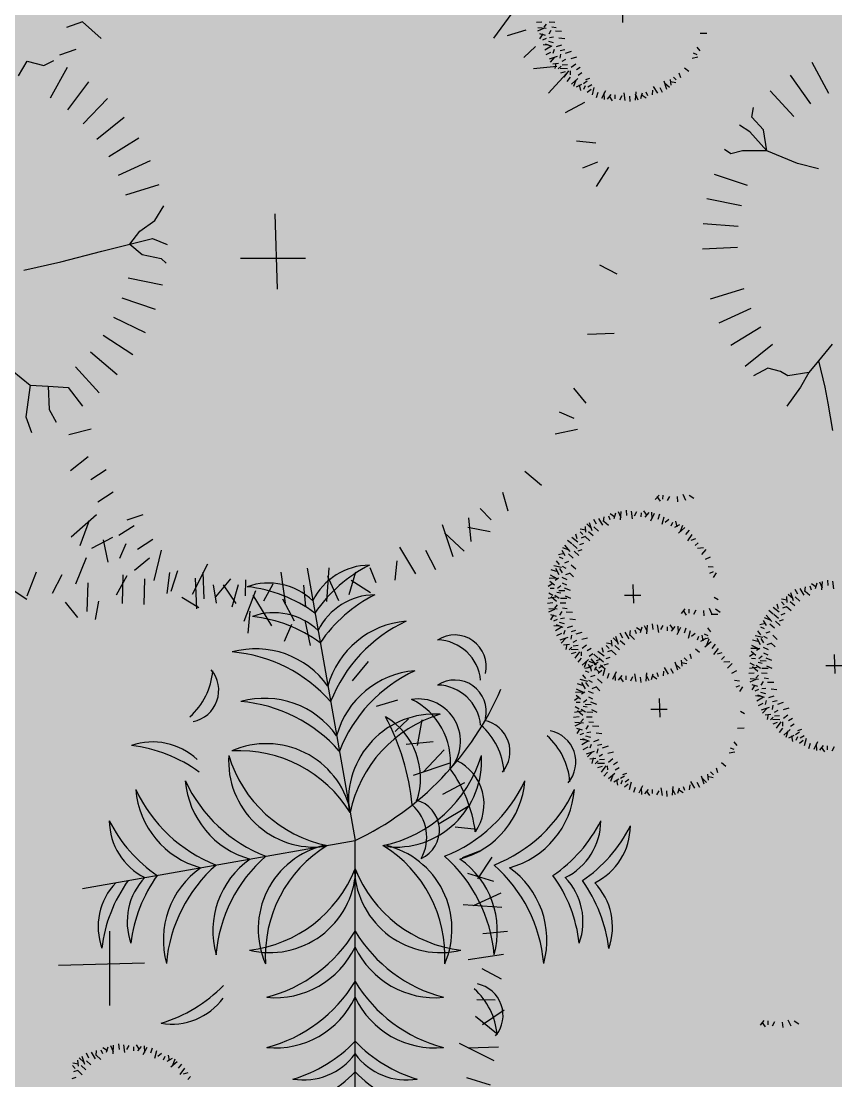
# Model space of a CAD drawing. Header units: millimetres. Extents: x 216896 to 446004, y 63591 to 243769.
# Drawn here: x 309384 to 311121, y 190848 to 193109 of the extents above; entities that cross this region are included whole.
import ezdxf

# ---------------------------------------------------------------- set-up
doc = ezdxf.new("R2010")
doc.units = ezdxf.units.MM
for name, color, linetype, true_color in [('green', 7, 'Continuous', 0x45e718), ('shadov', 7, 'Continuous', 0x2a3c34), ('trees', 7, 'Continuous', 0x547000)]:
    doc.layers.add(name, color=color, linetype=linetype, true_color=true_color)

# ---------------------------------------------------------------- blocks, each defined once
blk = doc.blocks.new('arbor2')
at = {"color": 0}
for p, q in [((-0.0029, 0.4442), (0.0167, 0.4223)), ((0.0347, 0.449), (0.0173, 0.4257)), ((0.0933, 0.45), (0.0739, 0.4243)), ((-0.0858, 0.4092), (-0.0919, 0.4366)), ((-0.0337, 0.4362), (-0.0532, 0.4009)), ((-0.0109, 0.4122), (-0.0132, 0.4328)), ((0.0617, 0.4386), (0.0458, 0.4212)), ((-0.1338, 0.4234), (-0.1154, 0.3942)), ((0.0879, 0.4222), (0.0785, 0.3914)), ((0.1285, 0.4207), (0.1191, 0.3898)), ((-0.1458, 0.4137), (-0.1508, 0.3835)), ((0.0573, 0.4078), (0.0663, 0.3875)), ((0.1157, 0.4006), (0.1329, 0.4188)), ((0.151, 0.41), (0.1426, 0.3821)), ((0.1799, 0.4095), (0.171, 0.3876)), ((0.0942, 0.399), (0.085, 0.3801)), ((0.2064, 0.3959), (0.1988, 0.3623)), ((-0.2012, 0.3625), (-0.2019, 0.3875)), ((-0.168, 0.3753), (-0.178, 0.3935)), ((0.224, 0.3833), (0.2218, 0.3625)), ((-0.2024, 0.3442), (-0.2274, 0.3757)), ((0.1863, 0.379), (0.2017, 0.363)), ((0.2511, 0.3761), (0.2379, 0.3535)), ((-0.236, 0.3439), (-0.2521, 0.3669)), ((0.2685, 0.3644), (0.2468, 0.3344)), ((0.2644, 0.3606), (0.2755, 0.3218)), ((-0.253, 0.3081), (-0.2722, 0.3474)), ((0.2956, 0.348), (0.3018, 0.3206)), ((-0.2858, 0.3386), (-0.2576, 0.3187)), ((0.2563, 0.3441), (0.2475, 0.3207)), ((-0.2931, 0.3251), (-0.2862, 0.2953)), ((0.2854, 0.3011), (0.2984, 0.3174)), ((0.3137, 0.3181), (0.3121, 0.2887)), ((-0.3159, 0.3095), (-0.2866, 0.3078)), ((-0.299, 0.2812), (-0.3152, 0.2941)), ((-0.3248, 0.2566), (-0.335, 0.2794)), ((-0.3188, 0.2393), (-0.3541, 0.2588)), ((0.3481, 0.2381), (0.3711, 0.2543)), ((-0.3498, 0.2261), (-0.3735, 0.2411)), ((-0.3518, 0.1866), (-0.3846, 0.2155)), ((0.3667, 0.2034), (0.3918, 0.2041)), ((-0.3938, 0.2022), (-0.3601, 0.1945)), ((-0.3954, 0.1869), (-0.3776, 0.162)), ((0.3796, 0.1701), (0.3978, 0.1802)), ((-0.4105, 0.1637), (-0.3827, 0.1734)), ((0.4122, 0.175), (0.3995, 0.1485)), ((-0.384, 0.1441), (-0.4039, 0.1498)), ((0.4179, 0.1479), (0.3878, 0.1529)), ((0.4276, 0.136), (0.3984, 0.1176)), ((-0.3984, 0.1115), (-0.4166, 0.1287)), ((0.3869, 0.1173), (0.4305, 0.1201)), ((-0.3863, 0.0977), (-0.4263, 0.1023)), ((0.4134, 0.0879), (0.4408, 0.0941)), ((-0.4098, 0.0738), (-0.4375, 0.0785)), ((0.4008, 0.0568), (0.4396, 0.0679)), ((-0.3966, 0.0364), (-0.438, 0.0506)), ((0.4173, 0.0487), (0.4407, 0.0398)), ((-0.4413, 0.0348), (-0.4073, 0.0406)), ((0.0096, 0.0359), (-0.0121, -0.0451)), ((-0.442, -0.0071), (-0.4201, 0.0125)), ((-0.4369, 0.02), (-0.411, 0.0039)), ((0.0385, -0.0091), (-0.056, 0.0132)), ((0.4164, 0.0131), (0.4371, 0.0154)), ((0.4484, 0.005), (0.4265, -0.0145)), ((0.4433, -0.0221), (0.4174, -0.006)), ((-0.41, -0.0152), (-0.4307, -0.0174)), ((-0.3846, -0.0322), (-0.4117, -0.0497)), ((-0.4109, -0.0507), (-0.4343, -0.0419)), ((0.403, -0.0385), (0.4444, -0.0527)), ((0.4477, -0.0369), (0.4137, -0.0427)), ((-0.3944, -0.0588), (-0.4332, -0.0699)), ((0.4162, -0.0758), (0.4439, -0.0806)), ((-0.407, -0.09), (-0.4344, -0.0962)), ((-0.37, -0.0888), (-0.3971, -0.1064)), ((0.3927, -0.0998), (0.4327, -0.1044)), ((-0.3805, -0.1194), (-0.4241, -0.1222)), ((-0.4212, -0.138), (-0.392, -0.1196)), ((0.4048, -0.1136), (0.423, -0.1307)), ((-0.3527, -0.1214), (-0.3797, -0.139)), ((-0.4115, -0.15), (-0.3814, -0.155)), ((-0.4058, -0.177), (-0.3931, -0.1506)), ((-0.333, -0.1453), (-0.3601, -0.1628)), ((0.3904, -0.1461), (0.4103, -0.1519)), ((-0.3601, -0.1628), (-0.3586, -0.185)), ((0.4018, -0.1889), (0.384, -0.1641)), ((0.4169, -0.1658), (0.3891, -0.1755)), ((-0.3732, -0.1722), (-0.3914, -0.1822)), ((-0.3277, -0.1808), (-0.3262, -0.203)), ((0.3582, -0.1886), (0.391, -0.2176)), ((-0.2987, -0.1979), (-0.2972, -0.22)), ((0.4002, -0.2043), (0.3665, -0.1966)), ((-0.3603, -0.2054), (-0.3854, -0.2062)), ((-0.342, -0.2066), (-0.3736, -0.2317)), ((-0.3119, -0.2192), (-0.3389, -0.2368)), ((-0.2748, -0.2198), (-0.3019, -0.2374)), ((0.3562, -0.2282), (0.3799, -0.2432)), ((-0.3417, -0.2402), (-0.3647, -0.2564)), ((-0.1885, -0.2484), (-0.1689, -0.2704)), ((0.3091, -0.2484), (0.3163, -0.2709)), ((0.3252, -0.2413), (0.3605, -0.2609)), ((-0.306, -0.2572), (-0.3453, -0.2765)), ((-0.3365, -0.29), (-0.3165, -0.2618)), ((-0.2687, -0.2525), (-0.2957, -0.27)), ((-0.2713, -0.2835), (-0.2775, -0.2561)), ((-0.2092, -0.2529), (-0.2363, -0.2705)), ((-0.2321, -0.2796), (-0.2232, -0.2562)), ((-0.1965, -0.2804), (-0.1988, -0.2598)), ((0.2749, -0.2523), (0.2764, -0.2744)), ((0.3312, -0.2587), (0.3414, -0.2815)), ((-0.3194, -0.2693), (-0.301, -0.2985)), ((-0.1741, -0.2747), (-0.2004, -0.2894)), ((-0.0699, -0.2921), (-0.0527, -0.2739)), ((0.2856, -0.2669), (0.2928, -0.2894)), ((-0.2575, -0.2803), (-0.256, -0.3024)), ((0.2068, -0.2831), (0.214, -0.3055)), ((0.2369, -0.2818), (0.2441, -0.3043)), ((0.3054, -0.2832), (0.3216, -0.2962)), ((-0.3229, -0.2974), (-0.2932, -0.2904)), ((-0.3073, -0.3202), (-0.3057, -0.2908)), ((-0.1969, -0.2903), (-0.1954, -0.3124)), ((0.0208, -0.2967), (0.0132, -0.3304)), ((0.1508, -0.2882), (0.1504, -0.3182)), ((0.2995, -0.3272), (0.2926, -0.2974)), ((-0.279, -0.3032), (-0.292, -0.3194)), ((-0.2259, -0.3012), (-0.241, -0.3157)), ((-0.1688, -0.3103), (-0.1862, -0.3335)), ((-0.1101, -0.3092), (-0.1295, -0.335)), ((0.1144, -0.3076), (0.1161, -0.3399)), ((0.1843, -0.3013), (0.1958, -0.328)), ((0.2594, -0.3102), (0.2786, -0.3495)), ((-0.2371, -0.3231), (-0.2566, -0.3583)), ((-0.1418, -0.3206), (-0.1576, -0.3381)), ((-0.0697, -0.3177), (-0.0893, -0.3405)), ((0.0432, -0.3224), (0.0325, -0.3505)), ((0.2922, -0.3407), (0.264, -0.3208)), ((-0.2545, -0.329), (-0.2773, -0.3393)), ((-0.2097, -0.3241), (-0.2344, -0.333)), ((0.0023, -0.3282), (-0.0072, -0.3591)), ((-0.2039, -0.3443), (-0.2399, -0.3533)), ((-0.1155, -0.337), (-0.1249, -0.3678)), ((-0.075, -0.3386), (-0.0844, -0.3694)), ((0.0702, -0.3462), (0.0718, -0.3752)), ((0.0975, -0.3367), (0.0966, -0.3603)), ((0.1479, -0.3462), (0.153, -0.3666)), ((0.1758, -0.3437), (0.1712, -0.3695)), ((0.2088, -0.3463), (0.2338, -0.3778)), ((0.211, -0.3382), (0.2314, -0.3432)), ((0.2424, -0.346), (0.2586, -0.3689)), ((-0.224, -0.354), (-0.239, -0.3777)), ((-0.1844, -0.356), (-0.2133, -0.3889)), ((-0.1873, -0.3518), (-0.1816, -0.372)), ((-0.1461, -0.3515), (-0.1371, -0.3717)), ((-0.0525, -0.3493), (-0.0609, -0.3771)), ((-0.0235, -0.3498), (-0.0325, -0.3716)), ((0.0753, -0.3657), (0.0981, -0.3554)), ((0.1962, -0.3488), (0.186, -0.3844)), ((-0.2, -0.398), (-0.1924, -0.3643)), ((-0.1093, -0.3603), (-0.1184, -0.3791)), ((0.114, -0.3632), (0.1339, -0.3729)), ((0.2076, -0.3646), (0.2083, -0.3896)), ((-0.1847, -0.3996), (-0.1599, -0.3818)), ((-0.0862, -0.3763), (-0.1064, -0.3931)), ((-0.0171, -0.3802), (-0.0017, -0.3962)), ((0.0205, -0.3759), (0.0184, -0.3968)), ((0.0998, -0.3915), (0.1128, -0.3753)), ((0.1281, -0.3745), (0.1265, -0.4039)), ((0.1744, -0.3774), (0.1844, -0.3956)), ((-0.1616, -0.4147), (-0.1713, -0.387)), ((-0.1419, -0.3882), (-0.1477, -0.4082)), ((-0.0739, -0.3933), (-0.1046, -0.414)), ((-0.0956, -0.3905), (-0.1001, -0.4305)), ((-0.0557, -0.3947), (-0.0434, -0.4117)), ((0.0477, -0.3831), (0.0345, -0.4058)), ((0.0651, -0.3948), (0.0433, -0.4248)), ((0.0826, -0.3899), (0.1, -0.4017)), ((0.1216, -0.3847), (0.1243, -0.4284)), ((0.1522, -0.4157), (0.1572, -0.3856)), ((-0.1093, -0.4026), (-0.1265, -0.4208)), ((-0.0343, -0.4008), (-0.0484, -0.4422)), ((0.061, -0.3987), (0.0721, -0.4374)), ((0.1402, -0.4254), (0.1218, -0.3962)), ((0.1792, -0.41), (0.1527, -0.3973)), ((-0.0716, -0.4141), (-0.0764, -0.4417)), ((-0.0327, -0.4456), (-0.0385, -0.4115)), ((-0.0179, -0.4412), (-0.0017, -0.4152)), ((0.0173, -0.4143), (0.0196, -0.4349)), ((0.0529, -0.4151), (0.044, -0.4385)), ((0.0922, -0.4112), (0.0983, -0.4386)), ((0.0093, -0.4463), (-0.0103, -0.4243))]:
    blk.add_line(p, q, dxfattribs=at)

msp = doc.modelspace()

# ---------------------------------------------------------------- hatches: boundary and pattern name
at = {"layer": 'shadov', "ltscale": 0.1}
h = msp.add_hatch(dxfattribs=at)
h.set_pattern_fill('DOTS', color=256, scale=0.001)
h.paths.add_polyline_path([(301407.1, 217899.8), (312801.2, 225349), (312801.2, 212348), (312876.2, 207772.5), (312801.2, 178300), (309333.4, 178300), (309333.4, 168225), (331284.9, 168225), (319890.8, 160775.8), (297939.4, 160775.8), (297939.4, 170850.8), (301375.7, 173101.6)])

# ---------------------------------------------------------------- linework, layer by layer
at = {"layer": 'green'}
for p, q in [((310667.2, 193106.1), (310666, 193146.1)), ((310494.3, 193106.8), (310482.8, 193105.7)), ((310522.1, 193106.1), (310510.2, 193106.4)), ((310503.6, 193093.3), (310485.6, 193094.5)), ((310485.9, 193087.9), (310498.8, 193093.8)), ((310489.2, 193082.5), (310501.3, 193078.8)), ((310490.1, 193071.2), (310496.7, 193081.3)), ((310503.7, 193102.5), (310498.3, 193095.8)), ((310513.6, 193088.7), (310508.9, 193080.9)), ((310525, 193094.5), (310515.4, 193095.7)), ((310536.3, 193086.5), (310523.1, 193087)), ((310846.3, 193082.5), (310832.1, 193082)), ((310503.7, 193071.4), (310495.7, 193068.3)), ((310516.5, 193054.4), (310502.3, 193059.9)), ((310519.3, 193062.6), (310508.9, 193065.4)), ((310519.3, 193074.2), (310510.8, 193072.8)), ((310543, 193070.9), (310530.7, 193072.1)), ((310507.2, 193057.1), (310496.9, 193058.1)), ((310514.6, 193055.6), (310500.3, 193047.1)), ((310512.9, 193041.9), (310502.6, 193036.5)), ((310520.3, 193048), (310517.5, 193039.8)), ((310536.4, 193057.6), (310525.1, 193053.9)), ((310534.3, 193038.4), (310532.6, 193029.4)), ((310543.1, 193047.7), (310533.6, 193045.6)), ((310556.5, 193044.1), (310543.8, 193040)), ((310817, 193041), (310824.8, 193037.5)), ((310824.6, 193053.5), (310831.1, 193045.5)), ((309378, 192991.8), (309396, 193023.4)), ((309396, 193023.4), (309432, 193014.3)), ((309432, 193014.3), (309453.4, 193025)), ((310526.6, 193033), (310509.5, 193027.3)), ((310512.4, 193021.3), (310522, 193031.7)), ((310517.5, 193017.5), (310530, 193018.8)), ((310522.6, 193007.4), (310524.9, 193019.3)), ((310544.7, 193026.7), (310537.2, 193022.5)), ((310548.7, 193015.8), (310537.9, 193014.9)), ((310568.1, 193031.7), (310556.1, 193028.6)), ((310566.5, 193017), (310557.1, 193009.6)), ((310826.7, 193031.5), (310814.9, 193029)), ((311070.4, 193021.3), (311105.6, 192955.3)), ((309482, 193009.7), (309445.1, 192944.6)), ((310535.1, 193012.8), (310528.9, 193006.9)), ((310548.8, 193007.2), (310533.6, 193007.4)), ((310543.8, 193000.9), (310533.9, 192998)), ((310551.2, 193002.4), (310541.3, 192989.1)), ((310554.6, 193002.4), (310554.8, 192993.8)), ((310576.1, 193010), (310567.9, 193004.7)), ((310579.8, 192998.1), (310571.6, 192992.8)), ((310786.7, 192998.2), (310789.7, 192988.3)), ((310798.6, 193009.3), (310807.5, 193001.9)), ((311023.9, 192993.6), (311067.1, 192932.5)), ((309526.9, 192979.4), (309482.1, 192919.5)), ((310554.9, 192989.1), (310547.5, 192980.2)), ((310570.9, 192986.1), (310557.3, 192974.3)), ((310562.3, 192969.8), (310567.2, 192983.2)), ((310568.5, 192968.4), (310579.6, 192974.3)), ((310577.1, 192960.9), (310574.6, 192972.8)), ((310590.9, 192980.3), (310582.8, 192975.1)), ((310586.6, 192970.7), (310583.1, 192962.9)), ((310595.6, 192986.1), (310587, 192983.2)), ((310600.8, 192972.9), (310592.6, 192967.7)), ((310732, 192969), (310740.6, 192954.7)), ((310754.7, 192981), (310760.4, 192963.9)), ((310766.4, 192966.8), (310756, 192976.4)), ((310780.3, 192977), (310768.4, 192979.3)), ((310770.1, 192971.9), (310768.9, 192984.4)), ((310774.9, 192989.5), (310780.8, 192983.4)), ((310599.1, 192963.1), (310591.1, 192956.5)), ((310605.4, 192967.3), (310601.3, 192951.2)), ((310613.9, 192956.4), (310610.4, 192945.3)), ((310629.8, 192959.8), (310621.8, 192943.6)), ((310628.1, 192941.4), (310627.5, 192955.6)), ((310634.4, 192942.4), (310642.4, 192952.1)), ((310645.2, 192938.9), (310638.4, 192948.9)), ((310650.2, 192951.5), (310650, 192942.9)), ((310664.7, 192949.2), (310659.8, 192940.2)), ((310668.9, 192955.5), (310671.3, 192939.1)), ((310680.9, 192948.7), (310682, 192937.2)), ((310694.4, 192958), (310693.1, 192940)), ((310699.8, 192940.3), (310693.8, 192953.2)), ((310705.2, 192943.6), (310708.8, 192955.7)), ((310716.5, 192944.5), (310706.4, 192951.2)), ((310716.3, 192958.1), (310719.4, 192950.1)), ((310730.6, 192961.6), (310729.5, 192951.3)), ((310745.8, 192967.3), (310751.1, 192957)), ((310981.3, 192960.3), (311031.8, 192905.1)), ((309567.6, 192943.8), (309515.7, 192889.9)), ((310942.5, 192904.1), (310945.6, 192924.6)), ((309603.6, 192903.3), (309545.3, 192856.4)), ((310967.3, 192877.1), (310942.5, 192904.1)), ((310938, 192872.6), (310915.7, 192887)), ((309634.2, 192858.7), (309570.5, 192819.4)), ((310974, 192832), (310938, 192872.6)), ((310974, 192832), (310967.3, 192877.1)), ((310897.5, 192825.3), (310884, 192834.6)), ((309658.9, 192810.5), (309590.8, 192779.6)), ((310922.3, 192832), (310897.5, 192825.3)), ((310974, 192832), (310922.3, 192832)), ((311039.3, 192805), (310974, 192832)), ((311084.4, 192793.7), (311039.3, 192805)), ((310861.5, 192782.5), (310932.3, 192758.5)), ((309677.4, 192759.7), (309606, 192737.5)), ((310846.5, 192730.5), (310919.9, 192715.5)), ((309668.4, 192683.2), (309688.1, 192714.5)), ((309636.9, 192660.7), (309668.4, 192683.2)), ((310838.3, 192677), (310912.9, 192671.3)), ((309615.7, 192632.9), (309636.9, 192660.7)), ((309555.8, 192617.9), (309663.9, 192644.9)), ((309615.7, 192632.9), (309641.4, 192611.1)), ((309663.9, 192644.9), (309695, 192632.2)), ((309468, 192595.4), (309555.8, 192617.9)), ((309641.4, 192611.1), (309681.9, 192602.1)), ((310836.8, 192622.9), (310911.5, 192626.6)), ((309389.2, 192577.4), (309468, 192595.4)), ((309681.9, 192602.1), (309692.6, 192592.4)), ((309685, 192545.4), (309611.7, 192560.4)), ((310854.1, 192516.2), (310925.5, 192538.4)), ((309670.1, 192493.4), (309599.2, 192517.4)), ((310872.6, 192465.3), (310940.7, 192496.3)), ((309648.8, 192443.6), (309581.5, 192476.4)), ((310897.4, 192417.2), (310961.1, 192456.5)), ((309621.4, 192396.9), (309558.7, 192437.8)), ((310928, 192372.6), (310986.2, 192419.5)), ((311113.6, 192419.8), (311084.4, 192383.8)), ((309588.4, 192354), (309531.3, 192402.5)), ((311084.4, 192383.8), (311064.1, 192359)), ((311084.4, 192383.8), (311097.9, 192327.5)), ((309364.5, 192363.4), (309402.7, 192331.8)), ((309550.2, 192315.6), (309499.7, 192370.8)), ((310976.3, 192368), (310945.5, 192351.6)), ((311003.3, 192361.3), (310976.3, 192368)), ((311019.1, 192352.2), (311003.3, 192361.3)), ((311064.1, 192359), (311019.1, 192352.2)), ((311064.1, 192359), (311046.1, 192327.5)), ((309402.7, 192331.8), (309393.7, 192264.2)), ((309402.7, 192331.8), (309441, 192329.6)), ((309441, 192329.6), (309483.8, 192327.3)), ((309441, 192329.6), (309443.3, 192280)), ((309483.8, 192327.3), (309514.4, 192287.1)), ((311046.1, 192327.5), (311017, 192287.3)), ((311097.9, 192327.5), (311104.6, 192293.7)), ((311104.6, 192293.7), (311114.4, 192235.1)), ((309443.3, 192280), (309458.4, 192253.2)), ((309393.7, 192264.2), (309405.8, 192230.8)), ((310736.3, 192087.9), (310744.3, 192097.6)), ((310747.1, 192084.4), (310740.3, 192094.4)), ((310752.1, 192097), (310751.9, 192088.5)), ((310766.6, 192094.7), (310761.7, 192085.7)), ((310782.8, 192094.2), (310783.9, 192082.7)), ((310801.7, 192085.8), (310795.7, 192098.8)), ((310818.4, 192090), (310808.3, 192096.7)), ((310675.6, 192053.8), (310674.5, 192065.3)), ((310711.3, 192063.7), (310718.1, 192053.7)), ((310610.7, 192035.2), (310605.3, 192045.5)), ((310624.4, 192033.6), (310615.9, 192047.8)), ((310625.9, 192041), (310626.9, 192051.2)), ((310636.1, 192032.5), (310626.2, 192041.4)), ((310640.2, 192044.4), (310637.1, 192052.4)), ((310640, 192058), (310650.1, 192051.4)), ((310651.3, 192058.9), (310647.6, 192046.8)), ((310656.7, 192062.2), (310662.6, 192049.3)), ((310662.1, 192044.6), (310663.3, 192062.5)), ((310687.6, 192047), (310685.2, 192063.4)), ((310691.8, 192053.3), (310696.7, 192062.4)), ((310706.3, 192051), (310706.5, 192059.6)), ((310722.1, 192060.1), (310714.1, 192050.4)), ((310726.6, 192042.8), (310734.7, 192058.9)), ((310728.4, 192061.1), (310728.9, 192046.9)), ((310742.6, 192046.2), (310746, 192057.2)), ((310751.1, 192035.3), (310755.1, 192051.4)), ((310757.4, 192039.5), (310765.4, 192046)), ((310779.4, 192041.6), (310781.9, 192029.7)), ((310581.6, 192013), (310575.7, 192019.2)), ((310576.2, 192025.5), (310588.1, 192023.2)), ((310586.3, 192030.6), (310587.6, 192018.1)), ((310590.1, 192035.8), (310600.5, 192026.1)), ((310604, 192010.3), (310594.1, 192019.2)), ((310601.8, 192021.5), (310596.1, 192038.6)), ((310615.1, 192020.6), (310605.2, 192029.5)), ((310769.9, 192031.8), (310773.4, 192039.7)), ((310788, 192034.2), (310776.9, 192028.3)), ((310785.6, 192016.4), (310799.1, 192028.3)), ((310794.2, 192032.7), (310789.3, 192019.4)), ((310801.6, 192013.4), (310809, 192022.3)), ((310557.9, 191993.3), (310549, 192000.7)), ((310571.2, 191997), (310557.9, 192006.8)), ((310569.7, 192004.4), (310566.8, 192014.2)), ((310586.7, 192008.8), (310578.1, 192005.8)), ((310596.6, 191999.9), (310586.7, 192008.8)), ((310805.3, 192000.1), (310815.2, 192013.4)), ((310812.7, 192001.6), (310822.6, 192004.5)), ((310529.7, 191971), (310541.6, 191973.5)), ((310537.2, 191979.7), (310543.1, 191968.6)), ((310538.6, 191985.8), (310552, 191980.9)), ((310554.9, 191977.2), (310543.1, 191990.8)), ((310569.4, 191983.6), (310559.6, 191992.5)), ((310573.1, 191968.8), (310563.3, 191977.7)), ((310579.3, 191980.6), (310570.7, 191977.7)), ((310583, 191994), (310574.4, 191991)), ((310821.4, 191989.7), (310827.5, 191995.7)), ((310839, 191985), (310826.5, 191983.8)), ((310844.1, 191981.3), (310834.5, 191970.8)), ((310531.9, 191949), (310525.3, 191957)), ((310539.5, 191961.6), (310531.7, 191965)), ((310550.9, 191955.5), (310542.3, 191952.5)), ((310560.8, 191962.9), (310550.9, 191971.8)), ((310843.6, 191960.6), (310853.8, 191966)), ((309993.4, 191941.5), (310095.9, 191360.4)), ((310525.2, 191934.2), (310514.1, 191937.7)), ((310536.1, 191942.8), (310520, 191946.8)), ((310531.2, 191927.3), (310523.8, 191940.6)), ((310538.6, 191931.8), (310532.4, 191940.6)), ((310546, 191940.6), (310538.6, 191945.1)), ((310553.4, 191930.3), (310544.7, 191927.3)), ((310562, 191922.9), (310553.4, 191931.8)), ((310567, 191939.2), (310557.1, 191948.1)), ((310849.3, 191945.4), (310859.6, 191944.4)), ((310852.8, 191931.2), (310860.7, 191934.3)), ((310866.4, 191931.4), (310859.7, 191921.3)), ((310507.7, 191902.9), (310517.7, 191909.8)), ((310510.2, 191920), (310524.4, 191920.6)), ((310511.2, 191913.8), (310520.9, 191905.8)), ((310528.6, 191918.3), (310512.4, 191926.3)), ((310529.9, 191919.9), (310522.5, 191915.5)), ((310548.5, 191916.9), (310537.3, 191921.4)), ((310547.2, 191905.1), (310538.6, 191909.5)), ((310690.4, 191866.6), (310689.2, 191906.6)), ((311069.5, 191908.5), (311079.7, 191901.9)), ((311080.9, 191909.4), (311077.2, 191897.3)), ((311086.3, 191912.7), (311092.2, 191899.8)), ((311091.7, 191895), (311092.9, 191913)), ((311105.1, 191904.3), (311104.1, 191915.8)), ((311117.2, 191897.5), (311114.7, 191913.9)), ((310518, 191883.4), (310509, 191888.3)), ((310520.3, 191897.9), (310511.7, 191898.1)), ((310531, 191877.1), (310522.1, 191883.3)), ((310534.9, 191887.9), (310526.4, 191889.6)), ((310534.5, 191903.5), (310527.4, 191897.8)), ((310543.5, 191892.9), (310530.2, 191893.4)), ((310555.1, 191893.7), (310542.8, 191898.7)), ((310705.2, 191882.9), (310670.7, 191882.9)), ((311019.7, 191886.2), (311030.1, 191876.6)), ((311031.4, 191872), (311025.6, 191889.1)), ((311040.3, 191885.7), (311034.9, 191896)), ((311054, 191884), (311045.5, 191898.3)), ((311055.5, 191891.4), (311056.5, 191901.7)), ((311065.7, 191883), (311055.8, 191891.9)), ((311069.7, 191894.9), (311066.6, 191902.9)), ((310517.5, 191867.2), (310506, 191866.2)), ((310524.3, 191879.3), (310507.9, 191876.8)), ((310525.5, 191870.3), (310514, 191880.3)), ((310526.9, 191863), (310521.5, 191856.2)), ((310545.3, 191866.5), (310533.4, 191866.9)), ((310547.2, 191876.6), (310533.9, 191877.1)), ((310556.1, 191876.7), (310544.9, 191882.1)), ((310861.6, 191879.5), (310870.7, 191874.6)), ((310999.3, 191854.8), (310996.4, 191864.7)), ((311011.2, 191863.5), (311005.2, 191869.7)), ((311005.8, 191876), (311017.7, 191873.7)), ((311015.9, 191881.1), (311017.1, 191868.6)), ((311033.6, 191860.8), (311023.7, 191869.6)), ((311044.7, 191871.1), (311034.8, 191880)), ((310526.8, 191853.8), (310508.8, 191855)), ((310509.1, 191848.4), (310522, 191854.3)), ((310512.4, 191842.9), (310524.5, 191839.3)), ((310513.3, 191831.6), (310520, 191841.7)), ((310536.8, 191849.1), (310532.1, 191841.3)), ((310548.2, 191854.9), (310538.6, 191856.2)), ((310559.5, 191847), (310546.3, 191847.4)), ((310792.3, 191844.9), (310800.3, 191854.6)), ((310803.1, 191841.4), (310796.3, 191851.4)), ((310808.1, 191854), (310808, 191845.5)), ((310822.6, 191851.8), (310817.7, 191842.7)), ((310838.9, 191851.2), (310839.9, 191839.7)), ((310857.7, 191842.8), (310851.8, 191855.8)), ((310869.5, 191842.9), (310855.3, 191842.4)), ((310874.5, 191847), (310864.4, 191853.7)), ((310984.5, 191827.7), (310972.7, 191841.3)), ((310987.5, 191843.7), (310978.6, 191851.1)), ((311000.8, 191847.4), (310987.5, 191857.3)), ((310999, 191834.1), (310989.1, 191843)), ((311012.6, 191844.5), (311003.9, 191841.5)), ((311016.3, 191859.3), (311007.7, 191856.3)), ((311026.2, 191850.4), (311016.3, 191859.3)), ((310526.9, 191831.8), (310518.9, 191828.7)), ((310530.4, 191817.6), (310520.1, 191818.6)), ((310537.8, 191816.1), (310523.5, 191807.5)), ((310539.7, 191814.9), (310525.5, 191820.3)), ((310542.6, 191823), (310532.1, 191825.9)), ((310542.5, 191834.6), (310534, 191833.3)), ((310559.6, 191818), (310548.3, 191814.3)), ((310566.2, 191831.3), (310553.9, 191832.6)), ((310696, 191815), (310706.1, 191808.4)), ((310707.3, 191815.9), (310703.7, 191803.8)), ((310712.7, 191819.2), (310718.7, 191806.3)), ((310718.2, 191801.6), (310719.4, 191819.6)), ((310731.6, 191810.8), (310730.6, 191822.4)), ((310743.7, 191804), (310741.2, 191820.4)), ((310747.8, 191810.3), (310752.7, 191819.4)), ((310762.3, 191808), (310762.5, 191816.6)), ((310767.3, 191820.7), (310774.2, 191810.7)), ((310778.2, 191817.1), (310770.2, 191807.4)), ((310782.7, 191799.8), (310790.7, 191815.9)), ((310784.4, 191818.1), (310785, 191803.9)), ((310959.3, 191821.5), (310971.2, 191824)), ((310969.1, 191812), (310961.2, 191815.5)), ((310966.7, 191830.2), (310972.7, 191819)), ((310968.2, 191836.3), (310981.5, 191831.4)), ((310990.4, 191813.4), (310980.5, 191822.2)), ((311002.7, 191819.3), (310992.8, 191828.2)), ((311008.9, 191831.1), (311000.2, 191828.2)), ((310536.1, 191802.4), (310525.8, 191797)), ((310549.8, 191793.5), (310532.7, 191787.7)), ((310543.6, 191808.4), (310540.7, 191800.2)), ((310557.5, 191798.8), (310555.8, 191789.8)), ((310566.3, 191808.2), (310556.8, 191806)), ((310579.7, 191804.5), (310567, 191800.4)), ((310646.1, 191792.8), (310656.5, 191783.1)), ((310657.9, 191778.6), (310652.1, 191795.6)), ((310666.7, 191792.2), (310661.4, 191802.5)), ((310680.5, 191790.6), (310671.9, 191804.8)), ((310681.9, 191798), (310683, 191808.2)), ((310692.1, 191789.5), (310682.3, 191798.4)), ((310696.2, 191801.4), (310693.1, 191809.4)), ((310798.6, 191803.2), (310802.1, 191814.2)), ((310807.2, 191792.3), (310811.2, 191808.4)), ((310813.4, 191796.5), (310821.4, 191803)), ((310826, 191788.8), (310829.4, 191796.7)), ((310835.4, 191798.6), (310837.9, 191786.7)), ((310840.2, 191801.4), (310848, 191798)), ((310847.8, 191813.9), (310854.3, 191805.9)), ((310965.6, 191793.3), (310949.5, 191797.3)), ((310961.4, 191799.5), (310954.9, 191807.5)), ((310975.6, 191791.1), (310968.1, 191795.6)), ((310980.5, 191805.9), (310971.9, 191803)), ((310996.5, 191789.6), (310986.7, 191798.5)), ((310535.6, 191781.7), (310545.2, 191792.2)), ((310540.7, 191778), (310553.2, 191779.2)), ((310545.8, 191767.8), (310548.1, 191779.7)), ((310558.3, 191773.2), (310552.2, 191767.3)), ((310567.9, 191787.1), (310560.4, 191782.9)), ((310571.9, 191776.3), (310561.1, 191775.4)), ((310591.3, 191792.1), (310579.3, 191789.1)), ((310589.7, 191777.4), (310580.3, 191770)), ((310599.3, 191770.4), (310591.1, 191765.1)), ((310625.8, 191761.4), (310622.8, 191771.2)), ((310637.6, 191770), (310631.7, 191776.2)), ((310632.2, 191782.5), (310644.1, 191780.2)), ((310642.4, 191787.6), (310643.6, 191775.1)), ((310660, 191767.3), (310650.2, 191776.2)), ((310671.2, 191777.7), (310661.3, 191786.5)), ((310821.8, 191769.7), (310830.7, 191762.3)), ((310844.1, 191791.2), (310833, 191785.3)), ((310849.9, 191791.9), (310838.1, 191789.5)), ((310841.6, 191773.4), (310855.2, 191785.3)), ((310850.2, 191789.7), (310845.3, 191776.4)), ((310857.6, 191770.4), (310865, 191779.3)), ((310861.3, 191757.1), (310871.2, 191770.4)), ((310939.8, 191770.5), (310954, 191771.1)), ((310958.1, 191768.8), (310942, 191776.8)), ((310954.7, 191784.7), (310943.7, 191788.2)), ((310959.5, 191770.4), (310952.1, 191765.9)), ((310960.7, 191777.8), (310953.3, 191791.1)), ((310968.1, 191782.2), (310962, 191791.1)), ((310978, 191767.4), (310966.9, 191771.9)), ((310983, 191780.8), (310974.3, 191777.8)), ((310991.6, 191773.4), (310983, 191782.2)), ((310572, 191767.6), (310556.8, 191767.9)), ((310567, 191761.4), (310557.1, 191758.4)), ((310574.4, 191762.9), (310564.5, 191749.5)), ((310578.1, 191749.5), (310570.7, 191740.6)), ((310577.8, 191762.8), (310578, 191754.2)), ((310603, 191758.6), (310594.9, 191753.3)), ((310611, 191734.2), (310599.1, 191747.8)), ((310613.9, 191750.3), (310605, 191757.7)), ((310627.3, 191754), (310613.9, 191763.8)), ((310625.5, 191740.6), (310615.6, 191749.5)), ((310639.1, 191751), (310630.4, 191748)), ((310642.8, 191765.8), (310634.1, 191762.8)), ((310652.6, 191756.9), (310642.8, 191765.8)), ((310798.1, 191750), (310804, 191743.8)), ((310809.9, 191758.6), (310812.9, 191748.7)), ((310868.8, 191758.6), (310878.6, 191761.6)), ((310877.4, 191746.7), (310883.6, 191752.7)), ((310937.2, 191753.4), (310947.2, 191760.2)), ((310940.8, 191764.2), (310950.5, 191756.2)), ((310949.9, 191748.4), (310941.3, 191748.6)), ((310964, 191754), (310956.9, 191748.3)), ((310976.8, 191755.6), (310968.1, 191760)), ((310984.7, 191744.2), (310972.4, 191749.2)), ((311120, 191717.1), (311118.8, 191757.1)), ((310594.1, 191746.6), (310580.5, 191734.7)), ((310585.5, 191730.3), (310590.4, 191743.6)), ((310585.8, 191728), (310597.6, 191730.5)), ((310591.7, 191728.8), (310602.8, 191734.7)), ((310593.2, 191736.7), (310599.1, 191725.6)), ((310594.7, 191742.9), (310608, 191737.9)), ((310600.3, 191721.4), (310597.8, 191733.2)), ((310614.1, 191740.8), (310606, 191735.5)), ((310609.8, 191731.2), (310606.3, 191723.3)), ((310616.8, 191719.9), (310607, 191728.8)), ((310618.8, 191746.6), (310610.2, 191743.6)), ((310624, 191733.4), (310615.8, 191728.1)), ((310629.2, 191725.8), (310619.3, 191734.7)), ((310628.6, 191727.7), (310624.5, 191711.6)), ((310635.4, 191737.7), (310626.7, 191734.7)), ((310755.2, 191729.4), (310763.8, 191715.2)), ((310769, 191727.7), (310774.4, 191717.5)), ((310777.9, 191741.4), (310783.6, 191724.3)), ((310789.6, 191727.2), (310779.2, 191736.9)), ((310803.5, 191737.5), (310791.6, 191739.7)), ((310793.3, 191732.3), (310792.1, 191744.9)), ((310895, 191742), (310882.5, 191740.8)), ((310900.2, 191738.3), (310890.5, 191727.8)), ((310953.9, 191729.7), (310937.5, 191727.3)), ((310947.6, 191733.9), (310938.5, 191738.8)), ((310955.1, 191720.8), (310943.6, 191730.8)), ((310960.6, 191727.5), (310951.7, 191733.8)), ((310964.5, 191738.4), (310956, 191740.1)), ((310973.1, 191743.4), (310959.8, 191743.8)), ((310976.8, 191727.1), (310963.5, 191727.5)), ((310985.6, 191727.2), (310974.5, 191732.6)), ((311134.8, 191733.4), (311100.2, 191733.4)), ((310592.1, 191699.8), (310576, 191703.8)), ((310587.9, 191706.1), (310581.4, 191714)), ((310595.5, 191718.6), (310587.7, 191722)), ((310602, 191697.7), (310594.6, 191702.1)), ((310607, 191712.5), (310598.3, 191709.5)), ((310623, 191696.2), (310613.1, 191705.1)), ((310622.3, 191723.5), (310614.3, 191717)), ((310637.1, 191716.8), (310633.6, 191705.8)), ((310653, 191720.2), (310645, 191704.1)), ((310651.3, 191701.9), (310650.8, 191716.1)), ((310657.6, 191702.8), (310665.6, 191712.6)), ((310668.4, 191699.3), (310661.6, 191709.3)), ((310673.4, 191711.9), (310673.2, 191703.4)), ((310687.9, 191709.7), (310683, 191700.6)), ((310692.1, 191716), (310694.5, 191699.6)), ((310704.1, 191709.2), (310705.2, 191697.6)), ((310717.6, 191718.4), (310716.3, 191700.4)), ((310723, 191700.8), (310717, 191713.7)), ((310728.4, 191704.1), (310732, 191716.1)), ((310739.7, 191705), (310729.6, 191711.6)), ((310739.5, 191718.6), (310742.6, 191710.6)), ((310753.8, 191722), (310752.7, 191711.7)), ((310899.6, 191717.6), (310909.9, 191723)), ((310905.4, 191702.4), (310915.6, 191701.4)), ((310947.1, 191717.7), (310935.6, 191716.6)), ((310956.3, 191704.2), (310938.4, 191705.5)), ((310938.7, 191698.8), (310951.6, 191704.8)), ((310956.5, 191713.4), (310951, 191706.7)), ((310974.9, 191717), (310962.9, 191717.4)), ((310977.8, 191705.4), (310968.2, 191706.6)), ((310584.6, 191675.3), (310568.5, 191683.3)), ((310581.2, 191691.3), (310570.2, 191694.7)), ((310587.2, 191684.3), (310579.8, 191697.7)), ((310594.6, 191688.8), (310588.4, 191697.7)), ((310609.4, 191687.3), (310600.8, 191684.3)), ((310618.1, 191679.9), (310609.4, 191688.8)), ((310908.8, 191688.2), (310916.8, 191691.3)), ((310922.4, 191688.4), (310915.8, 191678.3)), ((310942, 191693.4), (310954.1, 191689.8)), ((310942.9, 191682.1), (310949.5, 191692.2)), ((310956.5, 191682.3), (310948.5, 191679.2)), ((310966.3, 191699.6), (310961.6, 191691.8)), ((310972.1, 191685.1), (310963.6, 191683.7)), ((310989.1, 191697.4), (310975.8, 191697.9)), ((310995.8, 191681.8), (310983.5, 191683)), ((310563.7, 191660), (310573.7, 191666.8)), ((310566.2, 191677), (310580.5, 191677.6)), ((310567.2, 191670.8), (310577, 191662.8)), ((310586, 191676.9), (310578.6, 191672.5)), ((310590.5, 191660.6), (310583.4, 191654.8)), ((310604.5, 191674), (310593.4, 191678.4)), ((310603.3, 191662.1), (310594.6, 191666.5)), ((310746.5, 191623.6), (310745.2, 191663.6)), ((310959.9, 191668), (310949.7, 191669.1)), ((310967.3, 191666.6), (310953.1, 191658)), ((310969.3, 191665.4), (310955.1, 191670.8)), ((310972.1, 191673.5), (310961.7, 191676.4)), ((310973.1, 191658.9), (310970.3, 191650.7)), ((310989.2, 191668.5), (310977.9, 191664.8)), ((310995.9, 191658.7), (310986.4, 191656.5)), ((310580.4, 191636.3), (310563.9, 191633.8)), ((310574.1, 191640.5), (310565, 191645.3)), ((310576.3, 191654.9), (310567.8, 191655.1)), ((310581.6, 191627.4), (310570.1, 191637.3)), ((310587, 191634.1), (310578.2, 191640.3)), ((310590.9, 191644.9), (310582.5, 191646.6)), ((310599.5, 191649.9), (310586.3, 191650.4)), ((310603.2, 191633.6), (310590, 191634.1)), ((310611.2, 191650.7), (310598.8, 191655.7)), ((310612.1, 191633.7), (310600.9, 191639.1)), ((310761.3, 191639.9), (310726.7, 191639.9)), ((310917.7, 191636.5), (310926.8, 191631.6)), ((310965.7, 191652.8), (310955.4, 191647.5)), ((310979.4, 191644), (310962.3, 191638.2)), ((310965.1, 191632.2), (310974.8, 191642.6)), ((310987.1, 191649.3), (310985.4, 191640.3)), ((310997.5, 191637.6), (310989.9, 191633.4)), ((311009.3, 191655), (310996.6, 191650.9)), ((311020.9, 191642.6), (311008.9, 191639.6)), ((310573.5, 191624.2), (310562, 191623.2)), ((310582.8, 191610.8), (310564.8, 191612)), ((310583, 191620), (310577.5, 191613.3)), ((310601.4, 191623.5), (310589.4, 191623.9)), ((310604.3, 191612), (310594.6, 191613.2)), ((310970.3, 191628.5), (310982.8, 191629.7)), ((310975.4, 191618.3), (310977.7, 191630.2)), ((310987.9, 191623.7), (310981.7, 191617.8)), ((311001.6, 191618.1), (310986.4, 191618.3)), ((310996.5, 191611.9), (310986.7, 191608.9)), ((311001.5, 191626.7), (310990.7, 191625.8)), ((311003.9, 191613.3), (310994.1, 191600)), ((311007.4, 191613.3), (311007.6, 191604.7)), ((311019.2, 191627.9), (311009.8, 191620.5)), ((311028.9, 191620.9), (311020.7, 191615.6)), ((310565.2, 191605.4), (310578.1, 191611.3)), ((310568.5, 191600), (310580.5, 191596.3)), ((310569.4, 191588.6), (310576, 191598.7)), ((310583, 191588.8), (310575, 191585.7)), ((310592.8, 191606.1), (310588.1, 191598.3)), ((310598.6, 191591.6), (310590, 191590.3)), ((310615.6, 191604), (310602.3, 191604.4)), ((310622.3, 191588.3), (310609.9, 191589.6)), ((310925.5, 191599.9), (310911.3, 191599.4)), ((311007.7, 191600), (311000.2, 191591.1)), ((311023.7, 191597.1), (311010.1, 191585.2)), ((311015.1, 191580.8), (311020, 191594.1)), ((311032.6, 191609), (311024.4, 191603.8)), ((311043.7, 191591.3), (311035.5, 191586)), ((311048.4, 191597.1), (311039.7, 191594.1)), ((310586.4, 191574.6), (310576.1, 191575.6)), ((310593.8, 191573.1), (310579.6, 191564.6)), ((310595.8, 191571.9), (310581.5, 191577.3)), ((310598.6, 191580.1), (310588.2, 191582.9)), ((310615.7, 191575.1), (310604.3, 191571.3)), ((310903.9, 191570.9), (310910.4, 191562.9)), ((311021.2, 191579.3), (311032.3, 191585.2)), ((311029.9, 191571.9), (311027.4, 191583.7)), ((311039.3, 191581.6), (311035.9, 191573.8)), ((311051.9, 191574), (311043.9, 191567.5)), ((311053.6, 191583.8), (311045.4, 191578.6)), ((311058.1, 191578.2), (311054.1, 191562.1)), ((311066.7, 191567.3), (311063.2, 191556.2)), ((311082.6, 191570.7), (311074.6, 191554.5)), ((311080.9, 191552.3), (311080.3, 191566.5)), ((310592.1, 191559.4), (310581.9, 191554)), ((310605.8, 191550.5), (310588.7, 191544.7)), ((310591.6, 191538.7), (310601.3, 191549.2)), ((310599.6, 191565.4), (310596.8, 191557.3)), ((310613.6, 191555.8), (310611.8, 191546.8)), ((310622.4, 191565.2), (310612.9, 191563)), ((310623.9, 191544.1), (310616.4, 191539.9)), ((310635.7, 191561.6), (310623.1, 191557.4)), ((310647.4, 191549.1), (310635.3, 191546.1)), ((310906, 191549), (310894.1, 191546.5)), ((310896.2, 191558.4), (310904.1, 191555)), ((311087.1, 191553.3), (311095.1, 191563.1)), ((311098, 191549.8), (311091.1, 191559.8)), ((311103, 191562.4), (311102.8, 191553.9)), ((311117.5, 191560.2), (311112.6, 191551.1)), ((310596.7, 191535), (310609.3, 191536.2)), ((310601.9, 191524.9), (310604.1, 191536.7)), ((310614.4, 191530.2), (310608.2, 191524.3)), ((310628.1, 191524.6), (310612.8, 191524.9)), ((310627.9, 191533.3), (310617.2, 191532.4)), ((310645.7, 191534.4), (310636.3, 191527)), ((310655.4, 191527.4), (310647.2, 191522.2)), ((310877.8, 191526.7), (310886.7, 191519.3)), ((310623, 191518.4), (310613.1, 191515.4)), ((310630.4, 191519.9), (310620.5, 191506.5)), ((310634.1, 191506.5), (310626.7, 191497.7)), ((310633.9, 191519.9), (310634, 191511.2)), ((310650.2, 191503.6), (310636.6, 191491.7)), ((310641.5, 191487.3), (310646.5, 191500.6)), ((310659.1, 191515.6), (310650.9, 191510.3)), ((310674.9, 191503.6), (310666.2, 191500.6)), ((310833.9, 191498.4), (310839.6, 191481.4)), ((310849.4, 191489.4), (310848.2, 191501.9)), ((310854.1, 191507), (310860.1, 191500.8)), ((310866, 191515.6), (310868.9, 191505.7)), ((310647.7, 191485.8), (310658.8, 191491.7)), ((310656.3, 191478.4), (310653.9, 191490.2)), ((310670.2, 191497.8), (310662, 191492.5)), ((310665.8, 191488.2), (310662.4, 191480.3)), ((310678.3, 191480.5), (310670.3, 191474)), ((310680, 191490.4), (310671.9, 191485.1)), ((310684.6, 191484.7), (310680.6, 191468.6)), ((310709.1, 191477.2), (310701.1, 191461.1)), ((310809.8, 191479), (310808.8, 191468.8)), ((310811.3, 191486.4), (310819.8, 191472.2)), ((310825, 191484.7), (310830.4, 191474.5)), ((310845.6, 191484.2), (310835.2, 191493.9)), ((310859.5, 191494.5), (310847.6, 191496.8)), ((310693.1, 191473.8), (310689.7, 191462.8)), ((310707.3, 191458.9), (310706.8, 191473.1)), ((310713.6, 191459.9), (310721.6, 191469.6)), ((310724.4, 191456.3), (310717.6, 191466.3)), ((310729.4, 191469), (310729.3, 191460.4)), ((310743.9, 191466.7), (310739, 191457.6)), ((310748.1, 191473), (310750.6, 191456.6)), ((310760.2, 191466.2), (310761.2, 191454.6)), ((310773.6, 191475.4), (310772.4, 191457.4)), ((310779, 191457.8), (310773.1, 191470.7)), ((310784.4, 191461.1), (310788.1, 191473.1)), ((310795.8, 191462), (310785.6, 191468.6)), ((310795.6, 191475.6), (310798.7, 191467.6)), ((309514.7, 191257.9), (310095.9, 191360.4)), ((310095.9, 190770.3), (310095.9, 191360.4)), ((310960.4, 190966.4), (310968.4, 190976.2)), ((310971.2, 190962.9), (310964.4, 190972.9)), ((310976.2, 190975.5), (310976.1, 190967)), ((310990.7, 190973.3), (310985.8, 190964.2)), ((311007, 190972.7), (311008, 190961.2)), ((311025.8, 190964.4), (311019.9, 190977.3)), ((311042.6, 190968.5), (311032.4, 190975.2)), ((309543.3, 190901.9), (309544.4, 190912.1)), ((309557.6, 190905.3), (309554.5, 190913.3)), ((309557.4, 190918.9), (309567.5, 190912.3)), ((309568.7, 190919.8), (309565.1, 190907.8)), ((309574.1, 190923.1), (309580.1, 190910.2)), ((309579.5, 190905.5), (309580.8, 190923.5)), ((309593, 190914.7), (309591.9, 190926.3)), ((309605, 190907.9), (309602.6, 190924.3)), ((309609.2, 190914.2), (309614.1, 190923.3)), ((309623.7, 190911.9), (309623.9, 190920.5)), ((309628.7, 190924.6), (309635.5, 190914.6)), ((309639.5, 190921), (309631.5, 190911.3)), ((309644.1, 190903.7), (309652.1, 190919.8)), ((309645.8, 190922), (309646.3, 190907.8)), ((309660, 190907.1), (309663.5, 190918.1)), ((309668.5, 190896.2), (309672.6, 190912.3)), ((309503.8, 190891.5), (309505, 190879)), ((309507.5, 190896.7), (309517.9, 190887)), ((309519.2, 190882.5), (309513.5, 190899.5)), ((309528.1, 190896.2), (309522.7, 190906.4)), ((309532.5, 190881.6), (309522.7, 190890.5)), ((309541.9, 190894.5), (309533.3, 190908.7)), ((309553.5, 190893.4), (309543.6, 190902.3)), ((309674.8, 190900.4), (309682.8, 190906.9)), ((309687.3, 190892.7), (309690.8, 190900.6)), ((309705.4, 190895.1), (309694.3, 190889.2)), ((309696.8, 190902.5), (309699.3, 190890.7)), ((309703, 190877.3), (309716.6, 190889.2)), ((309711.6, 190893.6), (309706.7, 190880.3)), ((309499, 190873.9), (309493.1, 190880.1)), ((309493.6, 190886.4), (309505.5, 190884.1)), ((309504.1, 190869.7), (309495.5, 190866.8)), ((309514, 190860.8), (309504.1, 190869.7)), ((309521.4, 190871.2), (309511.5, 190880.1)), ((309719, 190874.4), (309726.4, 190883.2)), ((309722.7, 190861), (309732.6, 190874.4)), ((309730.1, 190862.5), (309740, 190865.5)), ((309500.4, 190854.9), (309491.8, 190851.9)), ((309738.8, 190850.7), (309744.9, 190856.6))]:
    msp.add_line(p, q, dxfattribs=at)
for centre, radius, start, end in [((310127.7, 191811.7), 136.2, 90.3757, 153.7101), ((310264.2, 191673.9), 306.6, 116.6207, 145.9237), ((309911.5, 191773.6), 136.2, 46.29, 109.6243), ((309830.4, 191597.4), 306.6, 54.0763, 83.3794), ((310138.9, 191748.4), 136.2, 90.3757, 153.7101), ((310275.4, 191610.5), 306.6, 116.6207, 145.9237), ((309922.7, 191710.3), 136.2, 46.29, 109.6243), ((309841.6, 191534), 306.6, 54.0763, 83.3794), ((310219.8, 191640.2), 188.6, 94.6063, 164.7511), ((310338.1, 191541.5), 316.2, 114.9635, 158.6288), ((310308.4, 191731.7), 67.3, 347.0578, 122.8533), ((310269.6, 191693.8), 94.5, 5.1845, 88.654), ((309883.7, 191580.9), 188.6, 35.2489, 105.3937), ((309806.3, 191447.8), 316.2, 41.3712, 85.0366), ((309737.1, 191680.8), 67.9, 281.2525, 40.258), ((309645.2, 191734.5), 147.6, 311.7894, 355.382), ((310238.4, 191534.5), 188.6, 94.6063, 164.7511), ((310356.7, 191435.8), 316.2, 114.9635, 158.6288), ((310308.4, 191635.6), 67.3, 347.0578, 122.8533), ((309821.6, 191935.8), 637.5, 295.4772, 336.6585), ((310269.6, 191597.7), 94.5, 5.1845, 88.654), ((309902.4, 191475.2), 188.6, 35.2489, 105.3937), ((309824.9, 191342.1), 316.2, 41.3712, 85.0366), ((310230.4, 191572.2), 90.4, 318.8744, 98.9763), ((310151.9, 191528.8), 147.5, 353.7537, 64.0971), ((310265.7, 191446.4), 183.9, 86.3654, 186.5741), ((310357.8, 191363.6), 278.2, 106.8122, 168.3336), ((310082.8, 191493.1), 152.8, 341.4477, 59.3673), ((309721.2, 191389.5), 498.5, 5.4008, 28.1391), ((310358.4, 191549.9), 67.9, 319.742, 78.7476), ((310266.5, 191496.1), 147.6, 4.618, 48.2107), ((310498.9, 191527.7), 67.9, 319.742, 78.7476), ((309664.6, 191434.5), 136.2, 46.29, 109.6243), ((309906.8, 191383.1), 183.9, 13.426, 113.6346), ((310407, 191474), 147.6, 4.618, 48.2107), ((309583.5, 191258.3), 306.6, 54.0763, 83.3794), ((309848.6, 191273.8), 278.2, 31.6665, 93.1878), ((310009.9, 191530.2), 183.9, 176.3654, 276.5741), ((310092.6, 191622.3), 278.2, 196.8122, 258.3336), ((310099.1, 191622.3), 278.2, 281.6665, 343.1878), ((310181.8, 191530.2), 183.9, 263.426, 3.6346), ((310268.4, 191438), 102.6, 324.9866, 64.4034), ((310059.9, 191340.3), 295, 7.5759, 35.8942), ((309921.7, 191502.9), 188.6, 184.6063, 254.7511), ((310020.4, 191621.2), 316.2, 204.9635, 248.6288), ((310171.3, 191621.2), 316.2, 291.3712, 335.0366), ((310270, 191502.9), 188.6, 285.2489, 355.3937), ((309914.7, 191602.6), 316.2, 204.9635, 248.6288), ((309816, 191484.3), 188.6, 184.6063, 254.7511), ((310277, 191602.6), 316.2, 291.3712, 335.0366), ((310375.7, 191484.3), 188.6, 285.2489, 355.3937), ((310156.6, 191367.3), 92.1, 330.4398, 48.6694), ((310209.4, 191382.5), 66.4, 294.2258, 75.1279), ((309845.7, 191539.9), 306.6, 206.6207, 235.9237), ((309707.8, 191403.4), 136.2, 180.3757, 243.7101), ((310346, 191539.9), 306.6, 304.0763, 333.3794), ((310483.9, 191403.4), 136.2, 296.29, 359.6243), ((310408.9, 191528.8), 306.6, 304.0763, 333.3794), ((310546.8, 191392.3), 136.2, 296.29, 359.6243), ((310073.1, 191171.3), 183.9, 103.426, 203.6346), ((310182.4, 191113.1), 278.2, 121.6665, 183.1878), ((310009.3, 191113.1), 278.2, 356.8122, 58.3336), ((310118.6, 191171.3), 183.9, 336.3654, 76.5741), ((309981, 191166.9), 188.6, 125.2489, 195.3937), ((310114.1, 191089.4), 316.2, 131.3712, 175.0366), ((310077.6, 191089.4), 316.2, 4.9635, 48.6288), ((310210.7, 191166.9), 188.6, 344.6063, 54.7511), ((309875.3, 191148.2), 188.6, 125.2489, 195.3937), ((310008.4, 191070.8), 316.2, 131.3712, 175.0366), ((309837.3, 191402.7), 278.2, 276.8122, 338.3336), ((310354.4, 191402.7), 278.2, 201.6665, 263.1878), ((310183.3, 191070.8), 316.2, 4.9635, 48.6288), ((310316.4, 191148.2), 188.6, 344.6063, 54.7511), ((309860.2, 191095.2), 306.6, 144.0763, 173.3794), ((309745.9, 191187.2), 136.2, 136.29, 199.6243), ((309922.2, 191106.1), 306.6, 144.0763, 173.3794), ((309913.7, 191305.2), 183.9, 256.3654, 356.5741), ((310278, 191305.2), 183.9, 183.426, 283.6346), ((310269.5, 191106.1), 306.6, 6.6207, 35.9237), ((310445.8, 191187.2), 136.2, 340.3757, 43.7101), ((310332.4, 191095), 306.6, 6.6207, 35.9237), ((309683.9, 191176.3), 136.2, 136.29, 199.6243), ((310508.7, 191176.1), 136.2, 340.3757, 43.7101), ((309825.9, 191331.3), 316.2, 284.9635, 328.6288), ((310365.8, 191331.3), 316.2, 211.3712, 255.0366), ((309925.2, 191213.6), 188.6, 264.6063, 334.7511), ((310266.5, 191213.6), 188.6, 205.2489, 275.3937), ((309594.6, 191264.4), 306.6, 286.6207, 315.9237), ((309825.9, 191224), 316.2, 284.9635, 328.6288), ((310365.8, 191224), 316.2, 211.3712, 255.0366), ((310343.6, 190987.7), 67.9, 319.742, 78.7476), ((309705, 191104.9), 136.2, 260.3757, 323.7101), ((309925.2, 191106.3), 188.6, 264.6063, 334.7511), ((310266.5, 191106.3), 188.6, 205.2489, 275.3937), ((310251.7, 190934), 147.6, 4.618, 48.2107), ((309875.6, 191145.2), 306.6, 286.6207, 315.9237), ((310316.1, 191145.2), 306.6, 224.0763, 253.3794), ((309986.1, 190985.7), 136.2, 260.3757, 323.7101), ((310205.6, 190985.7), 136.2, 216.29, 279.6243), ((309875.6, 191080.2), 306.6, 286.6207, 315.9237), ((310316.1, 191080.2), 306.6, 224.0763, 253.3794)]:
    msp.add_arc(centre, radius, start, end, dxfattribs=at)
at = {"layer": 'trees'}
for p, q in [((309514.6, 193107.3), (309480, 193095.4)), ((309554.3, 193071.6), (309514.6, 193107.3)), ((310391.5, 193072.4), (310431.1, 193125.9)), ((310421.2, 193078.4), (310460.8, 193090.3)), ((309499.8, 193047.9), (309465.1, 193036)), ((310455.8, 193030.8), (310480.6, 193054.6)), ((310526.5, 193011.8), (310476.3, 193006.9)), ((310547.1, 192996.8), (310508.4, 192955)), ((310545, 192914.1), (310586.1, 192935.6)), ((310568, 192853.1), (310609.1, 192848.9)), ((310581.8, 192795.9), (310613.8, 192808.4)), ((310636.4, 192796.8), (310609.8, 192756.1)), ((309930.6, 192536.8), (309925.6, 192697.3)), ((309990, 192602.2), (309851.4, 192602.2)), ((310617.4, 192588.8), (310653.9, 192569.2)), ((310648.8, 192442), (310591.9, 192439.8)), ((310562, 192325.6), (310588.1, 192293.6)), ((310531.3, 192275.4), (310562.8, 192261.6)), ((309533.1, 192238.2), (309484.9, 192226)), ((310570.5, 192237.5), (310522.9, 192227.6)), ((309526.5, 192179.1), (309488.8, 192149.4)), ((309565.2, 192151.1), (309532.4, 192129.9)), ((310457.6, 192148.3), (310493.2, 192118.6)), ((309580, 192103.5), (309547.3, 192082.4)), ((310410, 192103.8), (310421.9, 192064.1)), ((310362.5, 192069.1), (310386.3, 192044.3)), ((309544.4, 192055.5), (309489.9, 192007.9)), ((309509.7, 191990.1), (309529.5, 192043.6)), ((309643.4, 192055.5), (309608.7, 192043.6)), ((310343.4, 191998.4), (310338.5, 192048.7)), ((309624.6, 192032.2), (309591.8, 192011.1)), ((310281.3, 192034.8), (310304.4, 191966.3)), ((310384.1, 192019), (310336.4, 192028.1)), ((309534.5, 191984.2), (309579, 192007.9)), ((309569.1, 191954.4), (309559.2, 192002)), ((309664.2, 192002.5), (309631.5, 191981.4)), ((310328.5, 191977.8), (310286.6, 192016.6)), ((309607.1, 191993.6), (309593.3, 191962.2)), ((309682.5, 191979.8), (309666.3, 191915.2)), ((310190.6, 191986.6), (310224.9, 191929.6)), ((310245.7, 191979.9), (310267.3, 191938.8)), ((309657.3, 191962.9), (309625.2, 191936.8)), ((310184.7, 191956.9), (310180.6, 191915.8)), ((309716.7, 191936.1), (309702.9, 191891.8)), ((309780.7, 191949.7), (309748.6, 191885)), ((309773.7, 191876.1), (309771.5, 191933.1)), ((309937.2, 191932.7), (309947, 191866.9)), ((310039.5, 191942.5), (310034.6, 191870.4)), ((310082.9, 191885.1), (310097.6, 191933.4)), ((310127.6, 191943.1), (310140, 191911.1)), ((309798.8, 191880.1), (309830.9, 191919.1)), ((309842.2, 191865.9), (309814.9, 191906)), ((309862.3, 191916.6), (309861.6, 191882.3)), ((309920.4, 191907.5), (309900.8, 191871.1)), ((309985.6, 191905.4), (309989.8, 191859.2)), ((310061.2, 191871.8), (310037.4, 191923.6)), ((310128.4, 191888.6), (310087.8, 191915.2))]:
    msp.add_line(p, q, dxfattribs=at)

# ---------------------------------------------------------------- block references
at = {"layer": 'green', "xscale": 1889.019404625307, "yscale": 1889.019404625307, "zscale": 1889.019404625307, "rotation": 14.99999999998728}
msp.add_blockref('arbor2', (309571.9, 191096.8), dxfattribs=at)

doc.saveas('drawing.dxf')
